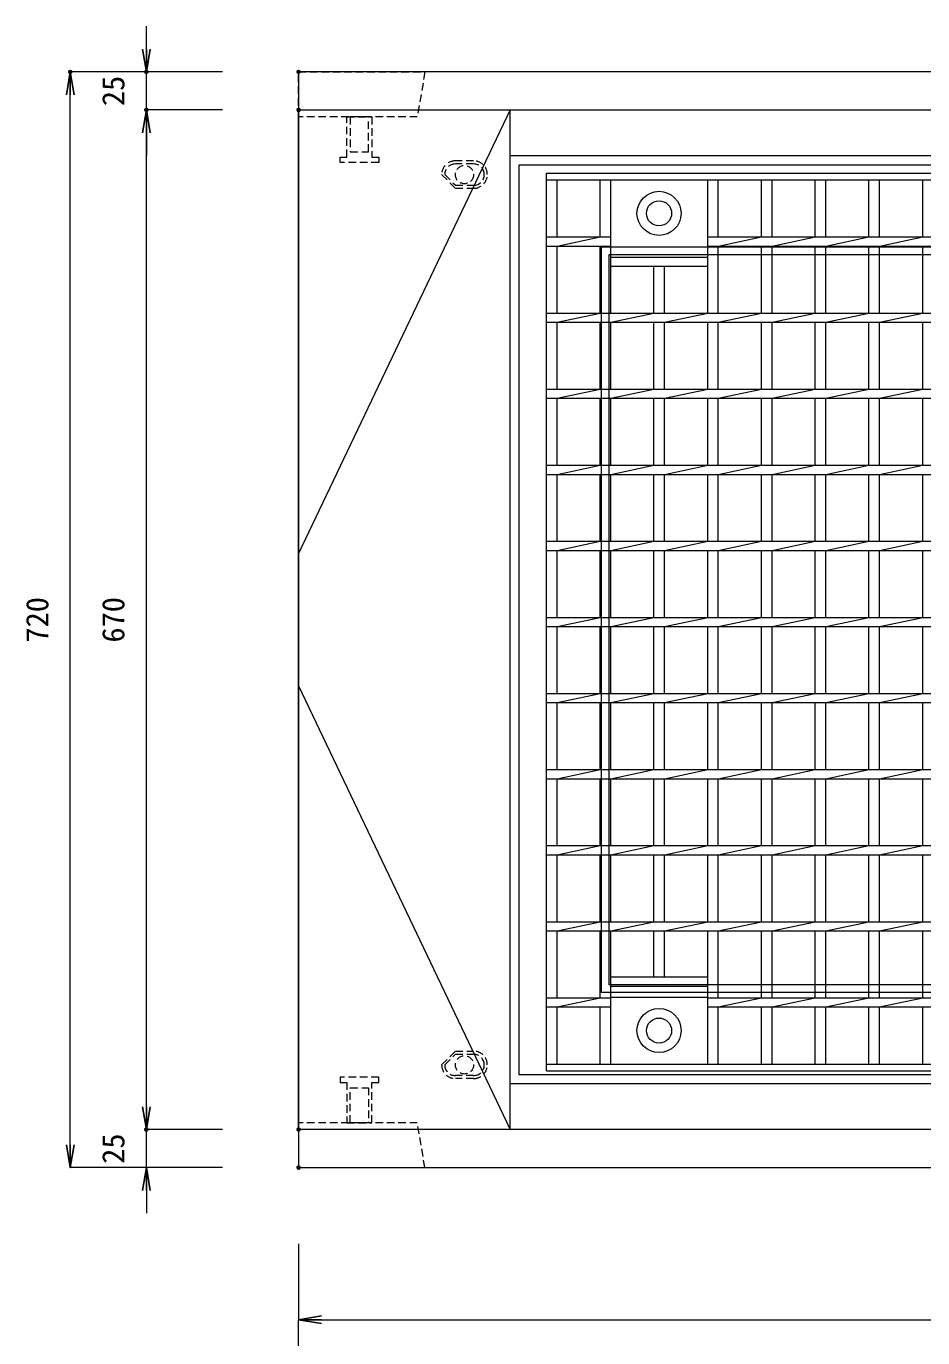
# Model space of a CAD drawing. Units: millimetres, scale not verified. Extents: x -1945 to 1945, y -1102 to 1738.
# Drawn here: x -324 to 265, y 376 to 1237 of the extents above; entities that cross this region are included whole.
import ezdxf
from ezdxf.enums import TextEntityAlignment as Align

# ---------------------------------------------------------------- set-up
doc = ezdxf.new("R2010")
doc.units = ezdxf.units.MM
doc.header["$LTSCALE"] = 10
doc.header["$PDMODE"] = 32
doc.header["$PDSIZE"] = 2
doc.linetypes.add('USER1', pattern=[0.75, 0.5, -0.25])
doc.layers.add('0-0_0', color=7, linetype='Continuous')
doc.layers.add('0-2_DEFPOINTS', color=7, linetype='Continuous')
for name, color, linetype, lineweight in [('0-3_KIJUN', 7, 'USER1', 18), ('0-5_SUNPO', 3, 'Continuous', 18), ('0-6_10-GR', 5, 'Continuous', 18)]:
    doc.layers.add(name, color=color, linetype=linetype, lineweight=lineweight)
doc.styles.add('ＭＳ ゴシック', font='')
doc.styles.get('ＭＳ ゴシック').set_extended_font_data('MS Gothic')

# ---------------------------------------------------------------- blocks, each defined once
blk = doc.blocks.new('_OPEN')
at = {"layer": '0-0_0'}
blk.add_line((0, 0), (-1, 0), dxfattribs=at)
blk.add_lwpolyline([(-1, 0.1667), (0, 0), (-1, -0.1667)], dxfattribs=at)
blk = doc.blocks.new('D11')
at = {"layer": '0-2_DEFPOINTS'}
for p in [(1699.48, 1932.39), (1799.48, 1932.39), (1799.48, 1907.39)]:
    blk.add_point(p, dxfattribs=at)
at = {"layer": '0-5_SUNPO'}
for p, q in [((1699.48, 1947.39), (1699.48, 1962.39)), ((1749.48, 1932.39), (1699.48, 1932.39)), ((1699.48, 1907.39), (1699.48, 1932.39)), ((1749.48, 1907.39), (1699.48, 1907.39)), ((1699.48, 1892.39), (1699.48, 1877.39))]:
    blk.add_line(p, q, dxfattribs=at)
at = {"layer": '0-5_SUNPO', "xscale": 15, "yscale": 15}
for p, rotation in [((1699.48, 1932.39), 270), ((1699.48, 1907.39), 90)]:
    blk.add_blockref('_OPEN', p, dxfattribs=dict(at, rotation=rotation))
at = {"layer": '0-5_SUNPO', "color": 7, "style": 'ＭＳ ゴシック'}
blk.add_text('25', height=14.66, rotation=90, dxfattribs=at).set_placement((1689.48, 1909.89), align=Align.BOTTOM_LEFT)
blk = doc.blocks.new('D12')
at = {"layer": '0-2_DEFPOINTS'}
for p in [(1699.48, 2602.39), (1799.48, 2602.39), (1799.48, 1932.39)]:
    blk.add_point(p, dxfattribs=at)
at = {"layer": '0-5_SUNPO'}
for p, q in [((1749.48, 2602.39), (1699.48, 2602.39)), ((1699.48, 1947.39), (1699.48, 2587.39)), ((1749.48, 1932.39), (1699.48, 1932.39))]:
    blk.add_line(p, q, dxfattribs=at)
at = {"layer": '0-5_SUNPO', "xscale": 15, "yscale": 15}
for p, rotation in [((1699.48, 2602.39), 90), ((1699.48, 1932.39), 270)]:
    blk.add_blockref('_OPEN', p, dxfattribs=dict(at, rotation=rotation))
at = {"layer": '0-5_SUNPO', "color": 7, "style": 'ＭＳ ゴシック'}
blk.add_text('670', height=14.66, rotation=90, dxfattribs=at).set_placement((1689.48, 2252.39), align=Align.BOTTOM_LEFT)
blk = doc.blocks.new('D13')
at = {"layer": '0-2_DEFPOINTS'}
for p in [(1699.48, 2627.39), (1799.48, 2627.39), (1799.48, 2602.39)]:
    blk.add_point(p, dxfattribs=at)
at = {"layer": '0-5_SUNPO'}
for p, q in [((1699.48, 2642.39), (1699.48, 2657.39)), ((1749.48, 2627.39), (1699.48, 2627.39)), ((1699.48, 2602.39), (1699.48, 2627.39)), ((1749.48, 2602.39), (1699.48, 2602.39)), ((1699.48, 2587.39), (1699.48, 2572.39))]:
    blk.add_line(p, q, dxfattribs=at)
at = {"layer": '0-5_SUNPO', "xscale": 15, "yscale": 15}
for p, rotation in [((1699.48, 2627.39), 270), ((1699.48, 2602.39), 90)]:
    blk.add_blockref('_OPEN', p, dxfattribs=dict(at, rotation=rotation))
at = {"layer": '0-5_SUNPO', "color": 7, "style": 'ＭＳ ゴシック'}
blk.add_text('25', height=14.66, rotation=90, dxfattribs=at).set_placement((1689.48, 2604.89), align=Align.BOTTOM_LEFT)
blk = doc.blocks.new('D14')
at = {"layer": '0-2_DEFPOINTS'}
for p in [(1649.48, 2627.39), (1799.48, 2627.39), (1799.48, 1907.39)]:
    blk.add_point(p, dxfattribs=at)
at = {"layer": '0-5_SUNPO'}
for p, q in [((1749.48, 2627.39), (1649.48, 2627.39)), ((1649.48, 1922.39), (1649.48, 2612.39)), ((1749.48, 1907.39), (1649.48, 1907.39))]:
    blk.add_line(p, q, dxfattribs=at)
at = {"layer": '0-5_SUNPO', "xscale": 15, "yscale": 15}
for p, rotation in [((1649.48, 2627.39), 90), ((1649.48, 1907.39), 270)]:
    blk.add_blockref('_OPEN', p, dxfattribs=dict(at, rotation=rotation))
at = {"layer": '0-5_SUNPO', "color": 7, "style": 'ＭＳ ゴシック'}
blk.add_text('720', height=14.66, rotation=90, dxfattribs=at).set_placement((1639.48, 2252.39), align=Align.BOTTOM_LEFT)
blk = doc.blocks.new('D22')
at = {"layer": '0-5_SUNPO'}
for p, q in [((1799.48, 1707.39), (1799.48, 1807.39)), ((1814.48, 1807.39), (2782.48, 1807.39))]:
    blk.add_line(p, q, dxfattribs=at)
at = {"layer": '0-5_SUNPO', "xscale": 15, "yscale": 15, "rotation": 180}
blk.add_blockref('_OPEN', (1799.48, 1807.39), dxfattribs=at)
blk = doc.blocks.new('D29')
at = {"layer": '0-2_DEFPOINTS'}
blk.add_point((1799.48, 1907.39), dxfattribs=at)
at = {"layer": '0-5_SUNPO'}
for p, q in [((1799.48, 1857.39), (1799.48, 1807.39)), ((1814.48, 1807.39), (2782.48, 1807.39))]:
    blk.add_line(p, q, dxfattribs=at)
at = {"layer": '0-5_SUNPO', "xscale": 15, "yscale": 15, "rotation": 180}
blk.add_blockref('_OPEN', (1799.48, 1807.39), dxfattribs=at)
blk = doc.blocks.new('A$C55A42F58')
at = {"layer": '0-6_10-GR'}
for p, q in [((0, 590), (678, 590)), ((0, 0), (0, 590)), ((0, 590), (678, 590)), ((0, 585.5), (0, 590)), ((0, 585.5), (678, 585.5)), ((0, 548), (0, 585.5)), ((7, 548), (7, 585.5)), ((35.32, 548), (35.32, 585.5)), ((42.32, 498), (42.32, 585.5)), ((105.95, 498), (105.95, 585.5)), ((112.95, 548), (112.95, 585.5)), ((141.26, 548), (141.26, 585.5)), ((148.26, 548), (148.26, 585.5)), ((176.58, 548), (176.58, 585.5)), ((183.58, 548), (183.58, 585.5)), ((211.89, 548), (211.89, 585.5)), ((218.89, 548), (218.89, 585.5)), ((247.21, 548), (247.21, 585.5)), ((0, 548), (42.32, 548)), ((0, 542), (0, 548)), ((7, 542), (35.32, 548)), ((105.95, 548), (572.05, 548)), ((112.95, 542), (141.26, 548)), ((148.26, 542), (176.58, 548)), ((183.58, 542), (211.89, 548)), ((218.89, 542), (247.21, 548)), ((0, 542), (42.32, 542)), ((0, 498), (0, 542)), ((7, 498), (7, 542)), ((35.32, 498), (35.32, 542)), ((42.32, 541.5), (105.95, 541.5)), ((105.95, 534.5), (42.32, 534.5)), ((105.95, 542), (572.05, 542)), ((112.95, 498), (112.95, 542)), ((141.26, 498), (141.26, 542)), ((148.26, 498), (148.26, 542)), ((176.58, 498), (176.58, 542)), ((183.58, 498), (183.58, 542)), ((211.89, 498), (211.89, 542)), ((218.89, 498), (218.89, 542)), ((247.21, 498), (247.21, 542)), ((105.95, 528.5), (42.32, 528.5)), ((70.63, 498), (70.63, 528.5)), ((77.63, 498), (77.63, 528.5)), ((0, 498), (678, 498)), ((0, 492), (0, 498)), ((0, 492), (678, 492)), ((0, 448), (0, 492)), ((7, 492), (35.32, 498)), ((7, 448), (7, 492)), ((35.32, 448), (35.32, 492)), ((42.32, 492), (70.63, 498)), ((42.32, 448), (42.32, 492)), ((70.63, 448), (70.63, 492)), ((77.63, 492), (105.95, 498)), ((77.63, 448), (77.63, 492)), ((105.95, 448), (105.95, 492)), ((112.95, 492), (141.26, 498)), ((112.95, 448), (112.95, 492)), ((141.26, 448), (141.26, 492)), ((148.26, 492), (176.58, 498)), ((148.26, 448), (148.26, 492)), ((176.58, 448), (176.58, 492)), ((183.58, 492), (211.89, 498)), ((183.58, 448), (183.58, 492)), ((211.89, 448), (211.89, 492)), ((218.89, 492), (247.21, 498)), ((218.89, 448), (218.89, 492)), ((247.21, 448), (247.21, 492)), ((0, 448), (678, 448)), ((0, 442), (0, 448)), ((0, 442), (678, 442)), ((0, 398), (0, 442)), ((7, 442), (35.32, 448)), ((7, 398), (7, 442)), ((35.32, 398), (35.32, 442)), ((42.32, 442), (70.63, 448)), ((42.32, 398), (42.32, 442)), ((70.63, 398), (70.63, 442)), ((77.63, 442), (105.95, 448)), ((77.63, 398), (77.63, 442)), ((105.95, 398), (105.95, 442)), ((112.95, 442), (141.26, 448)), ((112.95, 398), (112.95, 442)), ((141.26, 398), (141.26, 442)), ((148.26, 442), (176.58, 448)), ((148.26, 398), (148.26, 442)), ((176.58, 398), (176.58, 442)), ((183.58, 442), (211.89, 448)), ((183.58, 398), (183.58, 442)), ((211.89, 398), (211.89, 442)), ((218.89, 442), (247.21, 448)), ((218.89, 398), (218.89, 442)), ((247.21, 398), (247.21, 442)), ((0, 398), (678, 398)), ((0, 392), (0, 398)), ((7, 392), (35.32, 398)), ((42.32, 392), (70.63, 398)), ((77.63, 392), (105.95, 398)), ((112.95, 392), (141.26, 398)), ((148.26, 392), (176.58, 398)), ((183.58, 392), (211.89, 398)), ((218.89, 392), (247.21, 398)), ((0, 392), (678, 392)), ((0, 348), (0, 392)), ((7, 348), (7, 392)), ((35.32, 348), (35.32, 392)), ((42.32, 348), (42.32, 392)), ((70.63, 348), (70.63, 392)), ((77.63, 348), (77.63, 392)), ((105.95, 348), (105.95, 392)), ((112.95, 348), (112.95, 392)), ((141.26, 348), (141.26, 392)), ((148.26, 348), (148.26, 392)), ((176.58, 348), (176.58, 392)), ((183.58, 348), (183.58, 392)), ((211.89, 348), (211.89, 392)), ((218.89, 348), (218.89, 392)), ((247.21, 348), (247.21, 392)), ((0, 348), (678, 348)), ((0, 342), (0, 348)), ((7, 342), (35.32, 348)), ((42.32, 342), (70.63, 348)), ((77.63, 342), (105.95, 348)), ((112.95, 342), (141.26, 348)), ((148.26, 342), (176.58, 348)), ((183.58, 342), (211.89, 348)), ((218.89, 342), (247.21, 348)), ((0, 342), (678, 342)), ((0, 298), (0, 342)), ((7, 298), (7, 342)), ((35.32, 298), (35.32, 342)), ((42.32, 298), (42.32, 342)), ((70.63, 298), (70.63, 342)), ((77.63, 298), (77.63, 342)), ((105.95, 298), (105.95, 342)), ((112.95, 298), (112.95, 342)), ((141.26, 298), (141.26, 342)), ((148.26, 298), (148.26, 342)), ((176.58, 298), (176.58, 342)), ((183.58, 298), (183.58, 342)), ((211.89, 298), (211.89, 342)), ((218.89, 298), (218.89, 342)), ((247.21, 298), (247.21, 342)), ((0, 298), (678, 298)), ((0, 292), (0, 298)), ((7, 292), (35.32, 298)), ((42.32, 292), (70.63, 298)), ((77.63, 292), (105.95, 298)), ((112.95, 292), (141.26, 298)), ((148.26, 292), (176.58, 298)), ((183.58, 292), (211.89, 298)), ((218.89, 292), (247.21, 298)), ((0, 292), (678, 292)), ((0, 248), (0, 292)), ((7, 248), (7, 292)), ((35.32, 248), (35.32, 292)), ((42.32, 248), (42.32, 292)), ((70.63, 248), (70.63, 292)), ((77.63, 248), (77.63, 292)), ((105.95, 248), (105.95, 292)), ((112.95, 248), (112.95, 292)), ((141.26, 248), (141.26, 292)), ((148.26, 248), (148.26, 292)), ((176.58, 248), (176.58, 292)), ((183.58, 248), (183.58, 292)), ((211.89, 248), (211.89, 292)), ((218.89, 248), (218.89, 292)), ((247.21, 248), (247.21, 292)), ((0, 242), (678, 242)), ((0, 198), (0, 242)), ((7, 242), (35.32, 248)), ((7, 198), (7, 242)), ((35.32, 198), (35.32, 242)), ((42.32, 242), (70.63, 248)), ((42.32, 198), (42.32, 242)), ((70.63, 198), (70.63, 242)), ((77.63, 242), (105.95, 248)), ((77.63, 198), (77.63, 242)), ((105.95, 198), (105.95, 242)), ((112.95, 242), (141.26, 248)), ((112.95, 198), (112.95, 242)), ((141.26, 198), (141.26, 242)), ((148.26, 242), (176.58, 248)), ((148.26, 198), (148.26, 242)), ((176.58, 198), (176.58, 242)), ((183.58, 242), (211.89, 248)), ((183.58, 198), (183.58, 242)), ((211.89, 198), (211.89, 242)), ((218.89, 242), (247.21, 248)), ((218.89, 198), (218.89, 242)), ((247.21, 198), (247.21, 242)), ((0, 198), (678, 198)), ((0, 192), (0, 198)), ((0, 148), (0, 192)), ((0, 192), (678, 192)), ((7, 192), (35.32, 198)), ((7, 148), (7, 192)), ((35.32, 148), (35.32, 192)), ((42.32, 192), (70.63, 198)), ((42.32, 148), (42.32, 192)), ((70.63, 148), (70.63, 192)), ((77.63, 192), (105.95, 198)), ((77.63, 148), (77.63, 192)), ((105.95, 148), (105.95, 192)), ((112.95, 192), (141.26, 198)), ((112.95, 148), (112.95, 192)), ((141.26, 148), (141.26, 192)), ((148.26, 192), (176.58, 198)), ((148.26, 148), (148.26, 192)), ((176.58, 148), (176.58, 192)), ((183.58, 192), (211.89, 198)), ((183.58, 148), (183.58, 192)), ((211.89, 148), (211.89, 192)), ((218.89, 192), (247.21, 198)), ((218.89, 148), (218.89, 192)), ((247.21, 148), (247.21, 192)), ((0, 148), (678, 148)), ((0, 142), (0, 148)), ((7, 142), (35.32, 148)), ((42.32, 142), (70.63, 148)), ((77.63, 142), (105.95, 148)), ((112.95, 142), (141.26, 148)), ((148.26, 142), (176.58, 148)), ((183.58, 142), (211.89, 148)), ((218.89, 142), (247.21, 148)), ((0, 142), (678, 142)), ((0, 98), (0, 142)), ((7, 98), (7, 142)), ((35.32, 98), (35.32, 142)), ((42.32, 98), (42.32, 142)), ((70.63, 98), (70.63, 142)), ((77.63, 98), (77.63, 142)), ((105.95, 98), (105.95, 142)), ((112.95, 98), (112.95, 142)), ((141.26, 98), (141.26, 142)), ((148.26, 98), (148.26, 142)), ((176.58, 98), (176.58, 142)), ((183.58, 98), (183.58, 142)), ((211.89, 98), (211.89, 142)), ((218.89, 98), (218.89, 142)), ((247.21, 98), (247.21, 142)), ((0, 98), (678, 98)), ((0, 92), (0, 98)), ((7, 92), (35.32, 98)), ((42.32, 92), (70.63, 98)), ((77.63, 92), (105.95, 98)), ((112.95, 92), (141.26, 98)), ((148.26, 92), (176.58, 98)), ((183.58, 92), (211.89, 98)), ((218.89, 92), (247.21, 98)), ((0, 92), (678, 92)), ((0, 48), (0, 92)), ((7, 48), (7, 92)), ((35.32, 48), (35.32, 92)), ((42.32, 4.5), (42.32, 92)), ((70.63, 61.5), (70.63, 92)), ((77.63, 61.5), (77.63, 92)), ((105.95, 4.5), (105.95, 92)), ((112.95, 48), (112.95, 92)), ((141.26, 48), (141.26, 92)), ((148.26, 48), (148.26, 92)), ((176.58, 48), (176.58, 92)), ((183.58, 48), (183.58, 92)), ((211.89, 48), (211.89, 92)), ((218.89, 48), (218.89, 92)), ((247.21, 48), (247.21, 92)), ((105.95, 61.5), (42.32, 61.5)), ((105.95, 55.5), (42.32, 55.5)), ((0, 48), (42.32, 48)), ((0, 42), (0, 48)), ((7, 42), (35.32, 48)), ((42.32, 48.5), (105.95, 48.5)), ((105.95, 48), (572.05, 48)), ((112.95, 42), (141.26, 48)), ((148.26, 42), (176.58, 48)), ((183.58, 42), (211.89, 48)), ((218.89, 42), (247.21, 48)), ((0, 42), (42.32, 42)), ((0, 4.5), (0, 42)), ((7, 4.5), (7, 42)), ((35.32, 4.5), (35.32, 42)), ((105.95, 42), (572.05, 42)), ((112.95, 4.5), (112.95, 42)), ((141.26, 4.5), (141.26, 42)), ((148.26, 4.5), (148.26, 42)), ((176.58, 4.5), (176.58, 42)), ((183.58, 4.5), (183.58, 42)), ((211.89, 4.5), (211.89, 42)), ((218.89, 4.5), (218.89, 42)), ((247.21, 4.5), (247.21, 42)), ((0, 4.5), (678, 4.5)), ((0, 0), (0, 4.5)), ((0, 0), (678, 0)), ((0, 0), (678, 0))]:
    blk.add_line(p, q, dxfattribs=at)
blk.add_lwpolyline([(0, 242), (0, 248), (678, 248)], dxfattribs=at)
for centre, radius in [((74, 563.5), 14.5), ((74, 563.5), 8.25), ((74, 26.5), 14.5), ((74, 26.5), 8.25)]:
    blk.add_circle(centre, radius, dxfattribs=at)

msp = doc.modelspace()

# ---------------------------------------------------------------- linework, layer by layer
at = {"layer": '0-3_KIJUN'}
for p, q in [((-30.52, 1148.89), (-42.52, 1148.89)), ((-30.52, 1146.89), (-42.52, 1146.89)), ((-51.52, 1139.89), (-42.52, 1130.89)), ((-49.52, 1139.89), (-42.52, 1132.89)), ((-42.52, 1132.89), (-30.52, 1132.89)), ((-42.52, 1130.89), (-30.52, 1130.89)), ((-51.52, 554.89), (-42.52, 563.89)), ((-49.52, 554.89), (-42.52, 561.89)), ((-42.52, 563.89), (-30.52, 563.89)), ((-42.52, 561.89), (-30.52, 561.89)), ((-30.52, 547.89), (-42.52, 547.89)), ((-30.52, 545.89), (-42.52, 545.89))]:
    msp.add_line(p, q, dxfattribs=at)
at = {"layer": '0-3_KIJUN', "linetype": 'Continuous'}
for points in [[(-145.52, 487.39), (852.48, 487.39), (852.48, 1207.39), (-145.52, 1207.39)], [(-145.52, 1182.39), (852.48, 1182.39), (852.48, 512.39), (-145.52, 512.39)], [(-6.52, 1152.39), (713.48, 1152.39), (713.48, 542.39), (-6.52, 542.39)], [(-0.52, 1146.39), (707.48, 1146.39), (707.48, 548.39), (-0.52, 548.39)], [(53.48, 1092.39), (653.48, 1092.39), (653.48, 602.39), (53.48, 602.39)], [(58.48, 1087.39), (648.48, 1087.39), (648.48, 607.39), (58.48, 607.39)]]:
    msp.add_lwpolyline(points, close=True, dxfattribs=at)
at = {"layer": '0-3_KIJUN'}
for points in [[(-62.52, 1207.39), (-67.52, 1177.89), (-145.52, 1177.89), (-145.52, 1207.39)], [(-113.75, 1177.89), (-97.3, 1177.89), (-97.3, 1151.39), (-92.77, 1151.39), (-92.77, 1147.89), (-118.27, 1147.89), (-118.27, 1151.39), (-113.75, 1151.39)], [(-99.52, 1177.89), (-111.52, 1177.89), (-111.52, 1154.89), (-99.52, 1154.89)], [(-113.75, 516.89), (-97.3, 516.89), (-97.3, 543.39), (-92.77, 543.39), (-92.77, 546.89), (-118.27, 546.89), (-118.27, 543.39), (-113.75, 543.39)], [(-99.52, 516.89), (-111.52, 516.89), (-111.52, 539.89), (-99.52, 539.89)], [(-62.52, 487.39), (-67.52, 516.89), (-145.52, 516.89), (-145.52, 487.39)]]:
    msp.add_lwpolyline(points, close=True, dxfattribs=at)
at = {"layer": '0-3_KIJUN', "color": 3, "linetype": 'Continuous'}
msp.add_lwpolyline([(-6.52, 1152.39), (-6.52, 1182.39), (-145.52, 890.89), (-145.52, 803.89), (-6.52, 512.39), (-6.52, 542.39)], dxfattribs=at)
at = {"layer": '0-3_KIJUN'}
for centre in [(-36.52, 1139.89), (-36.52, 554.89)]:
    msp.add_circle(centre, 6, dxfattribs=at)
for centre, radius, start, end in [((-42.52, 1139.89), 9, 90, 180), ((-42.52, 1139.89), 7, 90, 180), ((-30.52, 1139.89), 9, 0, 90), ((-30.52, 1139.89), 7, 360, 90), ((-30.52, 1139.89), 9, 270, 360), ((-30.52, 1139.89), 7, 270, 0), ((-30.52, 554.89), 9, 360, 90), ((-30.52, 554.89), 7, 360, 90), ((-42.52, 554.89), 9, 180, 270), ((-42.52, 554.89), 7, 180, 270), ((-30.52, 554.89), 9, 270, 360), ((-30.52, 554.89), 7, 270, 360)]:
    msp.add_arc(centre, radius, start, end, dxfattribs=at)

# ---------------------------------------------------------------- block references
at = {"layer": '0-5_SUNPO'}
for name in ['D13', 'D14', 'D12', 'D11', 'D29', 'D22']:
    msp.add_blockref(name, (-1945, -1420), dxfattribs=at)
at = {"layer": '0-6_10-GR'}
msp.add_blockref('A$C55A42F58', (17.28, 550.94), dxfattribs=at)

doc.saveas('drawing.dxf')
